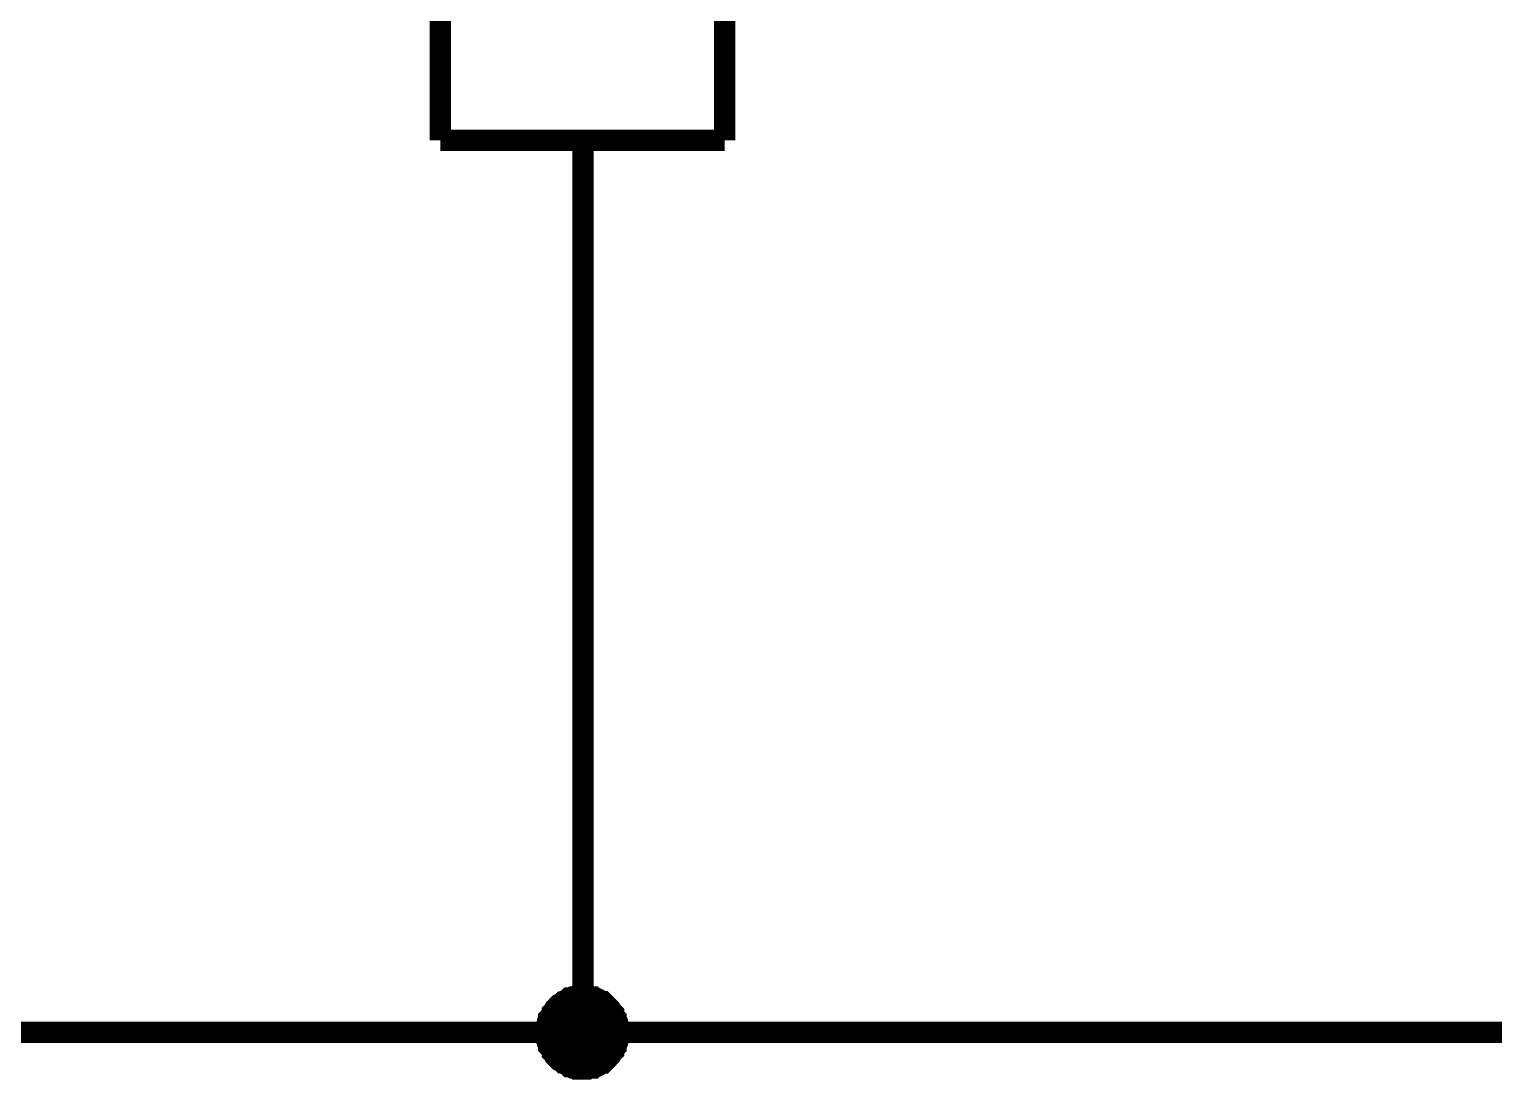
# Model space of a CAD drawing. Header units: millimetres. Extents: x 0 to 420, y 0 to 297.
# Drawn here: x 87.31 to 107.84, y 151.83 to 166.55 of the extents above; entities that cross this region are included whole.
import ezdxf

# ---------------------------------------------------------------- set-up
doc = ezdxf.new("R2010")
doc.units = ezdxf.units.MM
doc.layers.add('Sheet', color=255, linetype='Continuous')

msp = doc.modelspace()

# ---------------------------------------------------------------- linework, layer by layer
at = {"layer": 'Sheet'}
for points, const_width in [([(93.067, 164.993), (93.067, 174.994)], 0.3), ([(97.055, 164.993), (97.055, 174.994)], 0.3), ([(52.583, 166.235), (52.583, 152.491), (67.578, 152.491), (82.573, 152.491), (95.069, 152.491), (112.547, 152.491)], 0.3), ([(93.067, 164.993), (97.055, 164.993)], 0.3), ([(95.069, 164.993), (95.069, 162.492)], 0.3), ([(95.069, 162.492), (95.069, 152.491)], 0.3), ([(94.556, 152.491), (94.556, 152.524), (94.556, 152.54), (94.556, 152.573), (94.573, 152.59), (94.573, 152.623), (94.573, 152.64), (94.589, 152.673), (94.589, 152.689), (94.606, 152.706), (94.622, 152.739), (94.639, 152.756), (94.639, 152.772), (94.656, 152.789), (94.672, 152.822), (94.689, 152.838), (94.705, 152.855), (94.722, 152.872), (94.738, 152.888), (94.771, 152.905), (94.788, 152.921), (94.805, 152.921), (94.821, 152.938), (94.854, 152.954), (94.871, 152.971), (94.887, 152.971), (94.92, 152.987), (94.937, 152.987), (94.97, 152.987), (94.987, 153.004), (95.02, 153.004), (95.036, 153.004), (95.069, 153.004)], 0.3), ([(94.556, 152.491), (94.556, 152.524), (94.556, 152.54), (94.556, 152.573), (94.573, 152.59), (94.573, 152.623), (94.573, 152.64), (94.589, 152.673), (94.589, 152.689), (94.606, 152.706), (94.622, 152.739), (94.639, 152.756), (94.639, 152.772), (94.656, 152.789), (94.672, 152.822), (94.689, 152.838), (94.705, 152.855), (94.722, 152.872), (94.738, 152.888), (94.771, 152.905), (94.788, 152.921), (94.805, 152.921), (94.821, 152.938), (94.854, 152.954), (94.871, 152.971), (94.887, 152.971), (94.92, 152.987), (94.937, 152.987), (94.97, 152.987), (94.987, 153.004), (95.02, 153.004), (95.036, 153.004), (95.069, 153.004)], 0.3), ([(94.556, 152.491), (94.556, 152.524), (94.556, 152.54), (94.556, 152.573), (94.573, 152.59), (94.573, 152.623), (94.573, 152.64), (94.589, 152.673), (94.589, 152.689), (94.606, 152.706), (94.622, 152.739), (94.639, 152.756), (94.639, 152.772), (94.656, 152.789), (94.672, 152.822), (94.689, 152.838), (94.705, 152.855), (94.722, 152.872), (94.738, 152.888), (94.771, 152.905), (94.788, 152.921), (94.805, 152.921), (94.821, 152.938), (94.854, 152.954), (94.871, 152.971), (94.887, 152.971), (94.92, 152.987), (94.937, 152.987), (94.97, 152.987), (94.987, 153.004), (95.02, 153.004), (95.036, 153.004), (95.069, 153.004)], 0.3), ([(94.556, 152.491), (94.556, 152.524), (94.556, 152.54), (94.556, 152.573), (94.573, 152.59), (94.573, 152.623), (94.573, 152.64), (94.589, 152.673), (94.589, 152.689), (94.606, 152.706), (94.622, 152.739), (94.639, 152.756), (94.639, 152.772), (94.656, 152.789), (94.672, 152.822), (94.689, 152.838), (94.705, 152.855), (94.722, 152.872), (94.738, 152.888), (94.771, 152.905), (94.788, 152.921), (94.805, 152.921), (94.821, 152.938), (94.854, 152.954), (94.871, 152.971), (94.887, 152.971), (94.92, 152.987), (94.937, 152.987), (94.97, 152.987), (94.987, 153.004), (95.02, 153.004), (95.036, 153.004), (95.069, 153.004)], 0.3), ([(94.556, 152.491), (94.556, 152.524), (94.556, 152.54), (94.556, 152.573), (94.573, 152.59), (94.573, 152.623), (94.573, 152.64), (94.589, 152.673), (94.589, 152.689), (94.606, 152.706), (94.622, 152.739), (94.639, 152.756), (94.639, 152.772), (94.656, 152.789), (94.672, 152.822), (94.689, 152.838), (94.705, 152.855), (94.722, 152.872), (94.738, 152.888), (94.771, 152.905), (94.788, 152.921), (94.805, 152.921), (94.821, 152.938), (94.854, 152.954), (94.871, 152.971), (94.887, 152.971), (94.92, 152.987), (94.937, 152.987), (94.97, 152.987), (94.987, 153.004), (95.02, 153.004), (95.036, 153.004), (95.069, 153.004)], 0.0991), ([(94.556, 152.491), (94.556, 152.524), (94.556, 152.54), (94.556, 152.573), (94.573, 152.59), (94.573, 152.623), (94.573, 152.64), (94.589, 152.673), (94.589, 152.689), (94.606, 152.706), (94.622, 152.739), (94.639, 152.756), (94.639, 152.772), (94.656, 152.789), (94.672, 152.822), (94.689, 152.838), (94.705, 152.855), (94.722, 152.872), (94.738, 152.888), (94.771, 152.905), (94.788, 152.921), (94.805, 152.921), (94.821, 152.938), (94.854, 152.954), (94.871, 152.971), (94.887, 152.971), (94.92, 152.987), (94.937, 152.987), (94.97, 152.987), (94.987, 153.004), (95.02, 153.004), (95.036, 153.004), (95.069, 153.004)], 0.0991), ([(94.556, 152.491), (94.556, 152.524), (94.556, 152.54), (94.556, 152.573), (94.573, 152.59), (94.573, 152.623), (94.573, 152.64), (94.589, 152.673), (94.589, 152.689), (94.606, 152.706), (94.622, 152.739), (94.639, 152.756), (94.639, 152.772), (94.656, 152.789), (94.672, 152.822), (94.689, 152.838), (94.705, 152.855), (94.722, 152.872), (94.738, 152.888), (94.771, 152.905), (94.788, 152.921), (94.805, 152.921), (94.821, 152.938), (94.854, 152.954), (94.871, 152.971), (94.887, 152.971), (94.92, 152.987), (94.937, 152.987), (94.97, 152.987), (94.987, 153.004), (95.02, 153.004), (95.036, 153.004), (95.069, 153.004)], 0.0991), ([(94.556, 152.491), (94.556, 152.524), (94.556, 152.54), (94.556, 152.573), (94.573, 152.59), (94.573, 152.623), (94.573, 152.64), (94.589, 152.673), (94.589, 152.689), (94.606, 152.706), (94.622, 152.739), (94.639, 152.756), (94.639, 152.772), (94.656, 152.789), (94.672, 152.822), (94.689, 152.838), (94.705, 152.855), (94.722, 152.872), (94.738, 152.888), (94.771, 152.905), (94.788, 152.921), (94.805, 152.921), (94.821, 152.938), (94.854, 152.954), (94.871, 152.971), (94.887, 152.971), (94.92, 152.987), (94.937, 152.987), (94.97, 152.987), (94.987, 153.004), (95.02, 153.004), (95.036, 153.004), (95.069, 153.004)], 0.0991), ([(95.069, 153.004), (95.069, 153.004)], 0.3), ([(95.069, 153.004), (95.086, 153.004), (95.119, 153.004), (95.136, 153.004), (95.169, 152.987), (95.185, 152.987), (95.218, 152.987), (95.235, 152.971), (95.251, 152.971), (95.285, 152.954), (95.301, 152.938), (95.318, 152.921), (95.351, 152.921), (95.367, 152.905), (95.384, 152.888), (95.4, 152.872), (95.417, 152.855), (95.433, 152.838), (95.45, 152.822), (95.467, 152.789), (95.483, 152.772), (95.5, 152.756), (95.5, 152.739), (95.516, 152.706), (95.533, 152.689), (95.533, 152.673), (95.549, 152.64), (95.549, 152.623), (95.549, 152.59), (95.566, 152.573), (95.566, 152.54), (95.566, 152.524), (95.566, 152.491)], 0.3), ([(95.069, 153.004), (95.069, 153.004)], 0.3), ([(95.069, 153.004), (95.086, 153.004), (95.119, 153.004), (95.136, 153.004), (95.169, 152.987), (95.185, 152.987), (95.218, 152.987), (95.235, 152.971), (95.251, 152.971), (95.285, 152.954), (95.301, 152.938), (95.318, 152.921), (95.351, 152.921), (95.367, 152.905), (95.384, 152.888), (95.4, 152.872), (95.417, 152.855), (95.433, 152.838), (95.45, 152.822), (95.467, 152.789), (95.483, 152.772), (95.5, 152.756), (95.5, 152.739), (95.516, 152.706), (95.533, 152.689), (95.533, 152.673), (95.549, 152.64), (95.549, 152.623), (95.549, 152.59), (95.566, 152.573), (95.566, 152.54), (95.566, 152.524), (95.566, 152.491)], 0.3), ([(95.069, 153.004), (95.069, 153.004)], 0.3), ([(95.069, 153.004), (95.086, 153.004), (95.119, 153.004), (95.136, 153.004), (95.169, 152.987), (95.185, 152.987), (95.218, 152.987), (95.235, 152.971), (95.251, 152.971), (95.285, 152.954), (95.301, 152.938), (95.318, 152.921), (95.351, 152.921), (95.367, 152.905), (95.384, 152.888), (95.4, 152.872), (95.417, 152.855), (95.433, 152.838), (95.45, 152.822), (95.467, 152.789), (95.483, 152.772), (95.5, 152.756), (95.5, 152.739), (95.516, 152.706), (95.533, 152.689), (95.533, 152.673), (95.549, 152.64), (95.549, 152.623), (95.549, 152.59), (95.566, 152.573), (95.566, 152.54), (95.566, 152.524), (95.566, 152.491)], 0.3), ([(95.069, 153.004), (95.069, 153.004)], 0.3), ([(95.069, 153.004), (95.086, 153.004), (95.119, 153.004), (95.136, 153.004), (95.169, 152.987), (95.185, 152.987), (95.218, 152.987), (95.235, 152.971), (95.251, 152.971), (95.285, 152.954), (95.301, 152.938), (95.318, 152.921), (95.351, 152.921), (95.367, 152.905), (95.384, 152.888), (95.4, 152.872), (95.417, 152.855), (95.433, 152.838), (95.45, 152.822), (95.467, 152.789), (95.483, 152.772), (95.5, 152.756), (95.5, 152.739), (95.516, 152.706), (95.533, 152.689), (95.533, 152.673), (95.549, 152.64), (95.549, 152.623), (95.549, 152.59), (95.566, 152.573), (95.566, 152.54), (95.566, 152.524), (95.566, 152.491)], 0.3), ([(95.069, 153.004), (95.069, 153.004)], 0.0991), ([(95.069, 153.004), (95.086, 153.004), (95.119, 153.004), (95.136, 153.004), (95.169, 152.987), (95.185, 152.987), (95.218, 152.987), (95.235, 152.971), (95.251, 152.971), (95.285, 152.954), (95.301, 152.938), (95.318, 152.921), (95.351, 152.921), (95.367, 152.905), (95.384, 152.888), (95.4, 152.872), (95.417, 152.855), (95.433, 152.838), (95.45, 152.822), (95.467, 152.789), (95.483, 152.772), (95.5, 152.756), (95.5, 152.739), (95.516, 152.706), (95.533, 152.689), (95.533, 152.673), (95.549, 152.64), (95.549, 152.623), (95.549, 152.59), (95.566, 152.573), (95.566, 152.54), (95.566, 152.524), (95.566, 152.491)], 0.0991), ([(95.069, 153.004), (95.069, 153.004)], 0.0991), ([(95.069, 153.004), (95.086, 153.004), (95.119, 153.004), (95.136, 153.004), (95.169, 152.987), (95.185, 152.987), (95.218, 152.987), (95.235, 152.971), (95.251, 152.971), (95.285, 152.954), (95.301, 152.938), (95.318, 152.921), (95.351, 152.921), (95.367, 152.905), (95.384, 152.888), (95.4, 152.872), (95.417, 152.855), (95.433, 152.838), (95.45, 152.822), (95.467, 152.789), (95.483, 152.772), (95.5, 152.756), (95.5, 152.739), (95.516, 152.706), (95.533, 152.689), (95.533, 152.673), (95.549, 152.64), (95.549, 152.623), (95.549, 152.59), (95.566, 152.573), (95.566, 152.54), (95.566, 152.524), (95.566, 152.491)], 0.0991), ([(95.069, 153.004), (95.069, 153.004)], 0.0991), ([(95.069, 153.004), (95.086, 153.004), (95.119, 153.004), (95.136, 153.004), (95.169, 152.987), (95.185, 152.987), (95.218, 152.987), (95.235, 152.971), (95.251, 152.971), (95.285, 152.954), (95.301, 152.938), (95.318, 152.921), (95.351, 152.921), (95.367, 152.905), (95.384, 152.888), (95.4, 152.872), (95.417, 152.855), (95.433, 152.838), (95.45, 152.822), (95.467, 152.789), (95.483, 152.772), (95.5, 152.756), (95.5, 152.739), (95.516, 152.706), (95.533, 152.689), (95.533, 152.673), (95.549, 152.64), (95.549, 152.623), (95.549, 152.59), (95.566, 152.573), (95.566, 152.54), (95.566, 152.524), (95.566, 152.491)], 0.0991), ([(95.069, 153.004), (95.069, 153.004)], 0.0991), ([(95.069, 153.004), (95.086, 153.004), (95.119, 153.004), (95.136, 153.004), (95.169, 152.987), (95.185, 152.987), (95.218, 152.987), (95.235, 152.971), (95.251, 152.971), (95.285, 152.954), (95.301, 152.938), (95.318, 152.921), (95.351, 152.921), (95.367, 152.905), (95.384, 152.888), (95.4, 152.872), (95.417, 152.855), (95.433, 152.838), (95.45, 152.822), (95.467, 152.789), (95.483, 152.772), (95.5, 152.756), (95.5, 152.739), (95.516, 152.706), (95.533, 152.689), (95.533, 152.673), (95.549, 152.64), (95.549, 152.623), (95.549, 152.59), (95.566, 152.573), (95.566, 152.54), (95.566, 152.524), (95.566, 152.491)], 0.0991), ([(95.069, 151.977), (95.036, 151.977), (95.02, 151.977), (94.987, 151.977), (94.97, 151.994), (94.937, 151.994), (94.92, 151.994), (94.887, 152.01), (94.871, 152.01), (94.854, 152.027), (94.821, 152.044), (94.805, 152.06), (94.788, 152.06), (94.771, 152.077), (94.738, 152.093), (94.722, 152.11), (94.705, 152.126), (94.689, 152.143), (94.672, 152.16), (94.656, 152.193), (94.639, 152.209), (94.639, 152.226), (94.622, 152.242), (94.606, 152.275), (94.589, 152.292), (94.589, 152.309), (94.573, 152.342), (94.573, 152.358), (94.573, 152.391), (94.556, 152.408), (94.556, 152.441), (94.556, 152.458), (94.556, 152.491)], 0.3), ([(94.556, 152.491), (94.556, 152.491)], 0.3), ([(95.069, 151.977), (95.036, 151.977), (95.02, 151.977), (94.987, 151.977), (94.97, 151.994), (94.937, 151.994), (94.92, 151.994), (94.887, 152.01), (94.871, 152.01), (94.854, 152.027), (94.821, 152.044), (94.805, 152.06), (94.788, 152.06), (94.771, 152.077), (94.738, 152.093), (94.722, 152.11), (94.705, 152.126), (94.689, 152.143), (94.672, 152.16), (94.656, 152.193), (94.639, 152.209), (94.639, 152.226), (94.622, 152.242), (94.606, 152.275), (94.589, 152.292), (94.589, 152.309), (94.573, 152.342), (94.573, 152.358), (94.573, 152.391), (94.556, 152.408), (94.556, 152.441), (94.556, 152.458), (94.556, 152.491)], 0.3), ([(94.556, 152.491), (94.556, 152.491)], 0.3), ([(95.069, 151.977), (95.036, 151.977), (95.02, 151.977), (94.987, 151.977), (94.97, 151.994), (94.937, 151.994), (94.92, 151.994), (94.887, 152.01), (94.871, 152.01), (94.854, 152.027), (94.821, 152.044), (94.805, 152.06), (94.788, 152.06), (94.771, 152.077), (94.738, 152.093), (94.722, 152.11), (94.705, 152.126), (94.689, 152.143), (94.672, 152.16), (94.656, 152.193), (94.639, 152.209), (94.639, 152.226), (94.622, 152.242), (94.606, 152.275), (94.589, 152.292), (94.589, 152.309), (94.573, 152.342), (94.573, 152.358), (94.573, 152.391), (94.556, 152.408), (94.556, 152.441), (94.556, 152.458), (94.556, 152.491)], 0.3), ([(94.556, 152.491), (94.556, 152.491)], 0.3), ([(95.069, 151.977), (95.036, 151.977), (95.02, 151.977), (94.987, 151.977), (94.97, 151.994), (94.937, 151.994), (94.92, 151.994), (94.887, 152.01), (94.871, 152.01), (94.854, 152.027), (94.821, 152.044), (94.805, 152.06), (94.788, 152.06), (94.771, 152.077), (94.738, 152.093), (94.722, 152.11), (94.705, 152.126), (94.689, 152.143), (94.672, 152.16), (94.656, 152.193), (94.639, 152.209), (94.639, 152.226), (94.622, 152.242), (94.606, 152.275), (94.589, 152.292), (94.589, 152.309), (94.573, 152.342), (94.573, 152.358), (94.573, 152.391), (94.556, 152.408), (94.556, 152.441), (94.556, 152.458), (94.556, 152.491)], 0.3), ([(94.556, 152.491), (94.556, 152.491)], 0.3), ([(95.566, 152.491), (95.566, 152.458), (95.566, 152.441), (95.566, 152.408), (95.549, 152.391), (95.549, 152.358), (95.549, 152.342), (95.533, 152.309), (95.533, 152.292), (95.516, 152.275), (95.5, 152.242), (95.5, 152.226), (95.483, 152.209), (95.467, 152.193), (95.45, 152.16), (95.433, 152.143), (95.417, 152.126), (95.4, 152.11), (95.384, 152.093), (95.367, 152.077), (95.351, 152.06), (95.318, 152.06), (95.301, 152.044), (95.285, 152.027), (95.251, 152.01), (95.235, 152.01), (95.218, 151.994), (95.185, 151.994), (95.169, 151.994), (95.136, 151.977), (95.119, 151.977), (95.086, 151.977), (95.069, 151.977)], 0.3), ([(95.566, 152.491), (95.566, 152.458), (95.566, 152.441), (95.566, 152.408), (95.549, 152.391), (95.549, 152.358), (95.549, 152.342), (95.533, 152.309), (95.533, 152.292), (95.516, 152.275), (95.5, 152.242), (95.5, 152.226), (95.483, 152.209), (95.467, 152.193), (95.45, 152.16), (95.433, 152.143), (95.417, 152.126), (95.4, 152.11), (95.384, 152.093), (95.367, 152.077), (95.351, 152.06), (95.318, 152.06), (95.301, 152.044), (95.285, 152.027), (95.251, 152.01), (95.235, 152.01), (95.218, 151.994), (95.185, 151.994), (95.169, 151.994), (95.136, 151.977), (95.119, 151.977), (95.086, 151.977), (95.069, 151.977)], 0.3), ([(95.566, 152.491), (95.566, 152.458), (95.566, 152.441), (95.566, 152.408), (95.549, 152.391), (95.549, 152.358), (95.549, 152.342), (95.533, 152.309), (95.533, 152.292), (95.516, 152.275), (95.5, 152.242), (95.5, 152.226), (95.483, 152.209), (95.467, 152.193), (95.45, 152.16), (95.433, 152.143), (95.417, 152.126), (95.4, 152.11), (95.384, 152.093), (95.367, 152.077), (95.351, 152.06), (95.318, 152.06), (95.301, 152.044), (95.285, 152.027), (95.251, 152.01), (95.235, 152.01), (95.218, 151.994), (95.185, 151.994), (95.169, 151.994), (95.136, 151.977), (95.119, 151.977), (95.086, 151.977), (95.069, 151.977)], 0.3), ([(95.566, 152.491), (95.566, 152.458), (95.566, 152.441), (95.566, 152.408), (95.549, 152.391), (95.549, 152.358), (95.549, 152.342), (95.533, 152.309), (95.533, 152.292), (95.516, 152.275), (95.5, 152.242), (95.5, 152.226), (95.483, 152.209), (95.467, 152.193), (95.45, 152.16), (95.433, 152.143), (95.417, 152.126), (95.4, 152.11), (95.384, 152.093), (95.367, 152.077), (95.351, 152.06), (95.318, 152.06), (95.301, 152.044), (95.285, 152.027), (95.251, 152.01), (95.235, 152.01), (95.218, 151.994), (95.185, 151.994), (95.169, 151.994), (95.136, 151.977), (95.119, 151.977), (95.086, 151.977), (95.069, 151.977)], 0.3), ([(95.566, 152.491), (95.566, 152.491), (95.566, 152.491), (95.566, 152.491), (95.566, 152.491), (95.566, 152.491), (95.566, 152.491), (95.566, 152.491), (95.566, 152.491), (95.566, 152.491), (95.566, 152.491), (95.566, 152.491), (95.566, 152.491), (95.566, 152.491), (95.566, 152.491), (95.566, 152.491), (95.566, 152.491), (95.566, 152.491), (95.566, 152.491), (95.566, 152.491), (95.566, 152.491), (95.566, 152.491), (95.566, 152.491), (95.566, 152.491), (95.566, 152.491), (95.566, 152.491), (95.566, 152.491), (95.566, 152.491), (95.566, 152.491), (95.566, 152.491), (95.566, 152.491), (95.566, 152.491), (95.566, 152.491)], 0.3), ([(95.566, 152.491), (95.566, 152.491)], 0.3), ([(95.566, 152.491), (95.566, 152.491), (95.566, 152.491), (95.566, 152.491), (95.566, 152.491), (95.566, 152.491), (95.566, 152.491), (95.566, 152.491), (95.566, 152.491), (95.566, 152.491), (95.566, 152.491), (95.566, 152.491), (95.566, 152.491), (95.566, 152.491), (95.566, 152.491), (95.566, 152.491), (95.566, 152.491), (95.566, 152.491), (95.566, 152.491), (95.566, 152.491), (95.566, 152.491), (95.566, 152.491), (95.566, 152.491), (95.566, 152.491), (95.566, 152.491), (95.566, 152.491), (95.566, 152.491), (95.566, 152.491), (95.566, 152.491), (95.566, 152.491), (95.566, 152.491), (95.566, 152.491), (95.566, 152.491)], 0.3), ([(95.566, 152.491), (95.566, 152.491)], 0.3), ([(95.566, 152.491), (95.566, 152.491), (95.566, 152.491), (95.566, 152.491), (95.566, 152.491), (95.566, 152.491), (95.566, 152.491), (95.566, 152.491), (95.566, 152.491), (95.566, 152.491), (95.566, 152.491), (95.566, 152.491), (95.566, 152.491), (95.566, 152.491), (95.566, 152.491), (95.566, 152.491), (95.566, 152.491), (95.566, 152.491), (95.566, 152.491), (95.566, 152.491), (95.566, 152.491), (95.566, 152.491), (95.566, 152.491), (95.566, 152.491), (95.566, 152.491), (95.566, 152.491), (95.566, 152.491), (95.566, 152.491), (95.566, 152.491), (95.566, 152.491), (95.566, 152.491), (95.566, 152.491), (95.566, 152.491)], 0.3), ([(95.566, 152.491), (95.566, 152.491)], 0.3), ([(95.566, 152.491), (95.566, 152.491), (95.566, 152.491), (95.566, 152.491), (95.566, 152.491), (95.566, 152.491), (95.566, 152.491), (95.566, 152.491), (95.566, 152.491), (95.566, 152.491), (95.566, 152.491), (95.566, 152.491), (95.566, 152.491), (95.566, 152.491), (95.566, 152.491), (95.566, 152.491), (95.566, 152.491), (95.566, 152.491), (95.566, 152.491), (95.566, 152.491), (95.566, 152.491), (95.566, 152.491), (95.566, 152.491), (95.566, 152.491), (95.566, 152.491), (95.566, 152.491), (95.566, 152.491), (95.566, 152.491), (95.566, 152.491), (95.566, 152.491), (95.566, 152.491), (95.566, 152.491), (95.566, 152.491)], 0.3), ([(95.566, 152.491), (95.566, 152.491)], 0.3), ([(95.069, 151.977), (95.036, 151.977), (95.02, 151.977), (94.987, 151.977), (94.97, 151.994), (94.937, 151.994), (94.92, 151.994), (94.887, 152.01), (94.871, 152.01), (94.854, 152.027), (94.821, 152.044), (94.805, 152.06), (94.788, 152.06), (94.771, 152.077), (94.738, 152.093), (94.722, 152.11), (94.705, 152.126), (94.689, 152.143), (94.672, 152.16), (94.656, 152.193), (94.639, 152.209), (94.639, 152.226), (94.622, 152.242), (94.606, 152.275), (94.589, 152.292), (94.589, 152.309), (94.573, 152.342), (94.573, 152.358), (94.573, 152.391), (94.556, 152.408), (94.556, 152.441), (94.556, 152.458), (94.556, 152.491)], 0.0991), ([(94.556, 152.491), (94.556, 152.491)], 0.0991), ([(95.069, 151.977), (95.036, 151.977), (95.02, 151.977), (94.987, 151.977), (94.97, 151.994), (94.937, 151.994), (94.92, 151.994), (94.887, 152.01), (94.871, 152.01), (94.854, 152.027), (94.821, 152.044), (94.805, 152.06), (94.788, 152.06), (94.771, 152.077), (94.738, 152.093), (94.722, 152.11), (94.705, 152.126), (94.689, 152.143), (94.672, 152.16), (94.656, 152.193), (94.639, 152.209), (94.639, 152.226), (94.622, 152.242), (94.606, 152.275), (94.589, 152.292), (94.589, 152.309), (94.573, 152.342), (94.573, 152.358), (94.573, 152.391), (94.556, 152.408), (94.556, 152.441), (94.556, 152.458), (94.556, 152.491)], 0.0991), ([(94.556, 152.491), (94.556, 152.491)], 0.0991), ([(95.069, 151.977), (95.036, 151.977), (95.02, 151.977), (94.987, 151.977), (94.97, 151.994), (94.937, 151.994), (94.92, 151.994), (94.887, 152.01), (94.871, 152.01), (94.854, 152.027), (94.821, 152.044), (94.805, 152.06), (94.788, 152.06), (94.771, 152.077), (94.738, 152.093), (94.722, 152.11), (94.705, 152.126), (94.689, 152.143), (94.672, 152.16), (94.656, 152.193), (94.639, 152.209), (94.639, 152.226), (94.622, 152.242), (94.606, 152.275), (94.589, 152.292), (94.589, 152.309), (94.573, 152.342), (94.573, 152.358), (94.573, 152.391), (94.556, 152.408), (94.556, 152.441), (94.556, 152.458), (94.556, 152.491)], 0.0991), ([(94.556, 152.491), (94.556, 152.491)], 0.0991), ([(95.069, 151.977), (95.036, 151.977), (95.02, 151.977), (94.987, 151.977), (94.97, 151.994), (94.937, 151.994), (94.92, 151.994), (94.887, 152.01), (94.871, 152.01), (94.854, 152.027), (94.821, 152.044), (94.805, 152.06), (94.788, 152.06), (94.771, 152.077), (94.738, 152.093), (94.722, 152.11), (94.705, 152.126), (94.689, 152.143), (94.672, 152.16), (94.656, 152.193), (94.639, 152.209), (94.639, 152.226), (94.622, 152.242), (94.606, 152.275), (94.589, 152.292), (94.589, 152.309), (94.573, 152.342), (94.573, 152.358), (94.573, 152.391), (94.556, 152.408), (94.556, 152.441), (94.556, 152.458), (94.556, 152.491)], 0.0991), ([(94.556, 152.491), (94.556, 152.491)], 0.0991), ([(95.566, 152.491), (95.566, 152.458), (95.566, 152.441), (95.566, 152.408), (95.549, 152.391), (95.549, 152.358), (95.549, 152.342), (95.533, 152.309), (95.533, 152.292), (95.516, 152.275), (95.5, 152.242), (95.5, 152.226), (95.483, 152.209), (95.467, 152.193), (95.45, 152.16), (95.433, 152.143), (95.417, 152.126), (95.4, 152.11), (95.384, 152.093), (95.367, 152.077), (95.351, 152.06), (95.318, 152.06), (95.301, 152.044), (95.285, 152.027), (95.251, 152.01), (95.235, 152.01), (95.218, 151.994), (95.185, 151.994), (95.169, 151.994), (95.136, 151.977), (95.119, 151.977), (95.086, 151.977), (95.069, 151.977)], 0.0991), ([(95.566, 152.491), (95.566, 152.458), (95.566, 152.441), (95.566, 152.408), (95.549, 152.391), (95.549, 152.358), (95.549, 152.342), (95.533, 152.309), (95.533, 152.292), (95.516, 152.275), (95.5, 152.242), (95.5, 152.226), (95.483, 152.209), (95.467, 152.193), (95.45, 152.16), (95.433, 152.143), (95.417, 152.126), (95.4, 152.11), (95.384, 152.093), (95.367, 152.077), (95.351, 152.06), (95.318, 152.06), (95.301, 152.044), (95.285, 152.027), (95.251, 152.01), (95.235, 152.01), (95.218, 151.994), (95.185, 151.994), (95.169, 151.994), (95.136, 151.977), (95.119, 151.977), (95.086, 151.977), (95.069, 151.977)], 0.0991), ([(95.566, 152.491), (95.566, 152.458), (95.566, 152.441), (95.566, 152.408), (95.549, 152.391), (95.549, 152.358), (95.549, 152.342), (95.533, 152.309), (95.533, 152.292), (95.516, 152.275), (95.5, 152.242), (95.5, 152.226), (95.483, 152.209), (95.467, 152.193), (95.45, 152.16), (95.433, 152.143), (95.417, 152.126), (95.4, 152.11), (95.384, 152.093), (95.367, 152.077), (95.351, 152.06), (95.318, 152.06), (95.301, 152.044), (95.285, 152.027), (95.251, 152.01), (95.235, 152.01), (95.218, 151.994), (95.185, 151.994), (95.169, 151.994), (95.136, 151.977), (95.119, 151.977), (95.086, 151.977), (95.069, 151.977)], 0.0991), ([(95.566, 152.491), (95.566, 152.458), (95.566, 152.441), (95.566, 152.408), (95.549, 152.391), (95.549, 152.358), (95.549, 152.342), (95.533, 152.309), (95.533, 152.292), (95.516, 152.275), (95.5, 152.242), (95.5, 152.226), (95.483, 152.209), (95.467, 152.193), (95.45, 152.16), (95.433, 152.143), (95.417, 152.126), (95.4, 152.11), (95.384, 152.093), (95.367, 152.077), (95.351, 152.06), (95.318, 152.06), (95.301, 152.044), (95.285, 152.027), (95.251, 152.01), (95.235, 152.01), (95.218, 151.994), (95.185, 151.994), (95.169, 151.994), (95.136, 151.977), (95.119, 151.977), (95.086, 151.977), (95.069, 151.977)], 0.0991), ([(95.566, 152.491), (95.566, 152.491), (95.566, 152.491), (95.566, 152.491), (95.566, 152.491), (95.566, 152.491), (95.566, 152.491), (95.566, 152.491), (95.566, 152.491), (95.566, 152.491), (95.566, 152.491), (95.566, 152.491), (95.566, 152.491), (95.566, 152.491), (95.566, 152.491), (95.566, 152.491), (95.566, 152.491), (95.566, 152.491), (95.566, 152.491), (95.566, 152.491), (95.566, 152.491), (95.566, 152.491), (95.566, 152.491), (95.566, 152.491), (95.566, 152.491), (95.566, 152.491), (95.566, 152.491), (95.566, 152.491), (95.566, 152.491), (95.566, 152.491), (95.566, 152.491), (95.566, 152.491), (95.566, 152.491)], 0.0991), ([(95.566, 152.491), (95.566, 152.491)], 0.0991), ([(95.566, 152.491), (95.566, 152.491), (95.566, 152.491), (95.566, 152.491), (95.566, 152.491), (95.566, 152.491), (95.566, 152.491), (95.566, 152.491), (95.566, 152.491), (95.566, 152.491), (95.566, 152.491), (95.566, 152.491), (95.566, 152.491), (95.566, 152.491), (95.566, 152.491), (95.566, 152.491), (95.566, 152.491), (95.566, 152.491), (95.566, 152.491), (95.566, 152.491), (95.566, 152.491), (95.566, 152.491), (95.566, 152.491), (95.566, 152.491), (95.566, 152.491), (95.566, 152.491), (95.566, 152.491), (95.566, 152.491), (95.566, 152.491), (95.566, 152.491), (95.566, 152.491), (95.566, 152.491), (95.566, 152.491)], 0.0991), ([(95.566, 152.491), (95.566, 152.491)], 0.0991), ([(95.566, 152.491), (95.566, 152.491), (95.566, 152.491), (95.566, 152.491), (95.566, 152.491), (95.566, 152.491), (95.566, 152.491), (95.566, 152.491), (95.566, 152.491), (95.566, 152.491), (95.566, 152.491), (95.566, 152.491), (95.566, 152.491), (95.566, 152.491), (95.566, 152.491), (95.566, 152.491), (95.566, 152.491), (95.566, 152.491), (95.566, 152.491), (95.566, 152.491), (95.566, 152.491), (95.566, 152.491), (95.566, 152.491), (95.566, 152.491), (95.566, 152.491), (95.566, 152.491), (95.566, 152.491), (95.566, 152.491), (95.566, 152.491), (95.566, 152.491), (95.566, 152.491), (95.566, 152.491), (95.566, 152.491)], 0.0991), ([(95.566, 152.491), (95.566, 152.491)], 0.0991), ([(95.566, 152.491), (95.566, 152.491), (95.566, 152.491), (95.566, 152.491), (95.566, 152.491), (95.566, 152.491), (95.566, 152.491), (95.566, 152.491), (95.566, 152.491), (95.566, 152.491), (95.566, 152.491), (95.566, 152.491), (95.566, 152.491), (95.566, 152.491), (95.566, 152.491), (95.566, 152.491), (95.566, 152.491), (95.566, 152.491), (95.566, 152.491), (95.566, 152.491), (95.566, 152.491), (95.566, 152.491), (95.566, 152.491), (95.566, 152.491), (95.566, 152.491), (95.566, 152.491), (95.566, 152.491), (95.566, 152.491), (95.566, 152.491), (95.566, 152.491), (95.566, 152.491), (95.566, 152.491), (95.566, 152.491)], 0.0991), ([(95.566, 152.491), (95.566, 152.491)], 0.0991)]:
    msp.add_lwpolyline(points, dxfattribs=dict(at, const_width=const_width))
at = {"layer": 'Sheet', "const_width": 0.508}
msp.add_lwpolyline([(94.746, 152.5, 1), (95.254, 152.5, 1)], format="xyb", close=True, dxfattribs=at)

doc.saveas('drawing.dxf')
